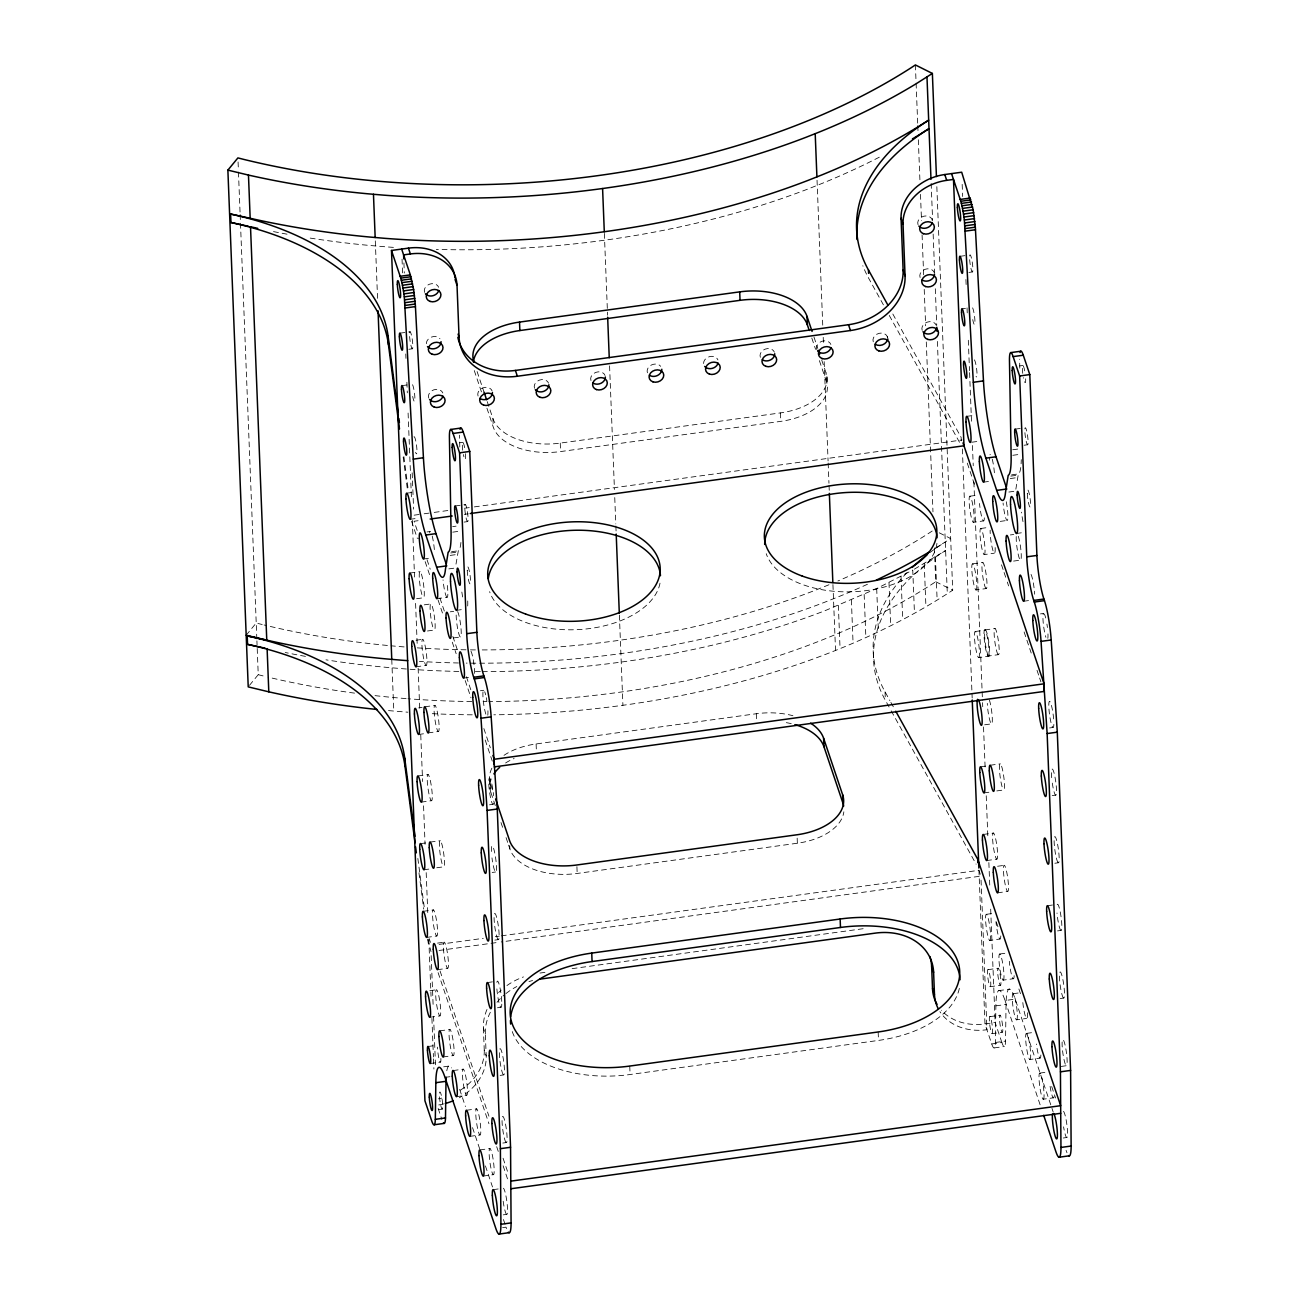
<?xml version="1.0" encoding="UTF-8"?>
<svg xmlns="http://www.w3.org/2000/svg" width="1299" height="1299" viewBox="0 0 1299 1299"><rect width="100%" height="100%" fill="white"/><g stroke="black" fill="none" stroke-linecap="round" stroke-linejoin="round"><path stroke-width="0.75" stroke-dasharray="5 3.75" d="M978.926 870.054L984.983 1023.921L991.722 1043.941A23.009 3.134 82.2 0 0 995.375 1042.48L995.878 1005.848A57.513 7.826 82.2 0 1 1005.036 1000.522L1015.201 999.126L1053.197 1112.025M991.722 1043.941L1001.886 1042.545A23.009 3.134 82.2 0 0 1005.54 1041.084L1006.043 1004.452A57.513 7.826 82.2 0 1 1015.201 999.126M455.998 564.123L458.32 550.776A57.513 7.826 82.2 0 0 461.145 538.923M1015.85 489.187L1018.367 473.924A57.513 7.826 82.2 0 0 1021.274 459.619M246.177 635.211L256.212 623.017L262.203 624.527M249.473 685.352L258.241 674.684L256.91 640.894M932.195 531.031L929.207 532.996A578.087 333.064 -2.3 0 1 837.887 580.994M934.387 547.934L935.718 581.725L931.237 584.68A578.087 333.064 -2.3 0 1 488.781 701.59M936.839 186.683L952.703 590.201C913.327 616.116 870.736 636.883 826.813 653.884A601.096 346.313 -2.3 0 1 493.847 714.807M935.085 548.438L950.673 538.533L935.394 530.885M914.399 569.141L945.607 550.532A258.842 149.125 -2.3 0 0 885.366 700.291L890.253 709.108M482.335 671.648A601.096 346.313 -2.3 0 0 825.109 610.66L876.695 588.561L912.759 570.066L914.464 613.29M399.978 333.161L410.127 331.781M960.01 256.309L965.092 255.627M408.86 349.285L412.238 348.814A8.622 1.169 82.2 0 0 411.767 336.62A8.622 1.169 82.2 0 0 409.558 335.451A8.622 1.169 82.2 0 0 412.238 348.814M968.908 272.433L972.285 271.962A8.622 1.169 82.2 0 0 971.814 259.768A8.622 1.169 82.2 0 0 969.606 258.598A8.622 1.169 82.2 0 0 972.285 271.962M402.041 385.641L407.123 384.942M962.088 308.789L965.466 308.334M459.537 442.797L462.915 442.326M1019.585 365.945L1022.962 365.474M487.239 401.635L492.938 418.587A57.513 33.141 -2.3 0 0 560.259 443.105L780.439 412.903A57.513 33.141 -2.3 0 0 826.034 372.878L821.601 359.693M486.93 408.211L493.263 427.046A57.513 33.141 -2.3 0 0 560.583 451.565L780.764 421.363A57.513 33.141 -2.3 0 0 826.359 381.338L826.034 372.878M406.847 493.182L413.618 492.24M966.894 416.329L973.665 415.388M455.202 505.977L465.367 504.58M1015.25 429.125L1020.332 428.426M414.137 515.167L422.159 514.063M424.172 513.787L432.194 512.683M434.207 512.407L448.252 510.475M464.311 508.282L472.333 507.178M474.346 506.902L962.007 439.988M410.078 519.308L418.538 518.155M971.814 442.228L978.585 441.303M418.099 520.704L414.089 521.24L417.32 530.853M464.263 514.355L468.273 513.819M464.1 522.084L467.478 521.63A8.622 1.169 82.2 0 0 467.007 509.419A8.622 1.169 82.2 0 0 464.798 508.266A8.622 1.169 82.2 0 0 467.478 521.63M1024.132 445.232L1027.525 444.778A8.622 1.169 82.2 0 0 1027.038 432.567A8.622 1.169 82.2 0 0 1024.846 431.414A8.622 1.169 82.2 0 0 1027.525 444.778M452.685 526.615L456.079 526.144M1012.733 449.763L1019.504 448.837M426.981 531.941L430.359 531.486A13.234 1.802 82.2 0 0 429.612 532.72M452.766 532.152L459.554 531.226M1012.814 455.299L1019.601 454.374M451.549 551.702L458.32 550.776M1011.58 474.849L1018.367 473.924M450.769 552.968L457.54 552.043M1010.817 476.116L1017.588 475.19M423.442 559.008L430.213 558.083M983.489 482.156L990.26 481.231M450.185 555.404L456.956 554.478M1010.232 478.552L1017.003 477.626M409.981 573.038L420.145 571.641M970.028 496.186L976.799 495.26M448.821 568.897L453.903 568.199M1008.868 492.045L1015.656 491.119M416.606 598.709L423.377 597.784A13.234 1.802 82.2 0 0 422.646 579.062A13.234 1.802 82.2 0 0 419.268 577.292A13.234 1.802 82.2 0 0 423.377 597.784M973.26 522.328A13.234 1.802 82.2 0 0 972.529 503.606A13.234 1.802 82.2 0 0 969.151 501.836A13.234 1.802 82.2 0 0 973.26 522.328L983.424 520.931M436.789 598.709L446.953 597.313A13.234 1.802 82.2 0 0 446.807 581.855M1000.23 521.386L1007.001 520.461M424.237 604.847L431.008 603.921M980.891 528.466L989.351 527.297M456.322 610.351L463.094 609.41M1016.37 533.499L1023.141 532.558M450.315 611.813L453.692 611.342M1010.346 534.944L1013.74 534.49M427.468 630.989L434.239 630.064A13.234 1.802 82.2 0 0 433.509 611.342A13.234 1.802 82.2 0 0 430.131 609.572A13.234 1.802 82.2 0 0 434.239 630.064M984.122 554.608A13.234 1.802 82.2 0 0 983.392 535.886A13.234 1.802 82.2 0 0 980.014 534.116A13.234 1.802 82.2 0 0 984.122 554.608L994.287 553.212M416.037 640.228L422.808 639.303M972.691 563.831L982.856 562.451M453.546 637.939L460.317 637.013M1013.593 561.087L1020.365 560.161M415.875 666.825L426.04 665.429A13.234 1.802 82.2 0 0 425.309 646.723A13.234 1.802 82.2 0 0 421.931 644.937A13.234 1.802 82.2 0 0 426.04 665.429M975.922 589.973A13.234 1.802 82.2 0 0 975.192 571.268A13.234 1.802 82.2 0 0 971.814 569.482A13.234 1.802 82.2 0 0 975.922 589.973L986.087 588.577A13.234 1.802 82.2 0 0 985.356 569.871A13.234 1.802 82.2 0 0 981.979 568.085A13.234 1.802 82.2 0 0 986.087 588.577M463.516 678.11L470.287 677.169M1023.563 601.258L1030.334 600.317M480.419 690.743L483.796 690.272M1040.467 613.891L1043.844 613.42A13.234 1.802 82.2 0 0 1043.162 622.107A13.234 1.802 82.2 0 0 1045.89 637.289M424.838 706.786L435.003 705.389M984.886 629.934L995.05 628.537M418.7 707.874L422.078 707.403M975.354 631.493L985.519 630.096M428.069 732.928L438.234 731.532A13.234 1.802 82.2 0 0 437.503 712.826A13.234 1.802 82.2 0 0 434.11 711.04A13.234 1.802 82.2 0 0 438.234 731.532M988.117 656.076A13.234 1.802 82.2 0 0 987.386 637.354A13.234 1.802 82.2 0 0 984.009 635.584A13.234 1.802 82.2 0 0 988.117 656.076L998.281 654.68A13.234 1.802 82.2 0 0 997.551 635.958A13.234 1.802 82.2 0 0 994.157 634.188A13.234 1.802 82.2 0 0 998.281 654.68M418.538 734.471L425.309 733.545M978.585 657.619A13.234 1.802 82.2 0 0 977.855 638.913A13.234 1.802 82.2 0 0 974.477 637.127A13.234 1.802 82.2 0 0 978.585 657.619L988.75 656.239A13.234 1.802 82.2 0 0 988.019 637.517A13.234 1.802 82.2 0 0 984.626 635.747A13.234 1.802 82.2 0 0 988.75 656.239M503.996 755.336A57.513 33.141 -2.3 0 1 536.114 743.954L756.294 713.736A57.513 33.141 -2.3 0 1 792.91 715.7M417.969 775.99L428.134 774.594M421.201 802.133L431.365 800.736A13.234 1.802 82.2 0 0 430.635 782.014A13.234 1.802 82.2 0 0 427.241 780.244A13.234 1.802 82.2 0 0 431.365 800.736M984.642 724.81L991.413 723.884M489.512 804.812L492.889 804.341M1049.56 727.96L1052.937 727.489M430.164 842.093L440.329 840.697M990.211 765.241L1000.36 763.844M420.632 843.636L427.403 842.71M980.68 766.783L987.451 765.858M436.789 867.764L443.56 866.839A13.234 1.802 82.2 0 0 442.813 848.117A13.234 1.802 82.2 0 0 439.435 846.347A13.234 1.802 82.2 0 0 443.56 866.839M996.82 790.912L1003.607 789.987A13.234 1.802 82.2 0 0 1002.86 771.265A13.234 1.802 82.2 0 0 999.483 769.495A13.234 1.802 82.2 0 0 1003.607 789.987M423.864 869.778L430.635 868.852M983.911 792.926L990.682 792M492.175 872.457L495.552 871.986M1052.206 795.605L1055.6 795.134M508.607 845.146L509.874 848.913A57.513 33.141 -2.3 0 0 577.178 873.448L797.359 843.23A57.513 33.141 -2.3 0 0 843.847 811.826M423.295 911.297L433.444 909.901M983.343 834.429L993.491 833.049M426.527 937.423L436.691 936.027A13.234 1.802 82.2 0 0 435.944 917.321A13.234 1.802 82.2 0 0 432.567 915.535A13.234 1.802 82.2 0 0 436.691 936.027M986.574 860.571L996.739 859.175A13.234 1.802 82.2 0 0 995.992 840.469A13.234 1.802 82.2 0 0 992.615 838.683A13.234 1.802 82.2 0 0 996.739 859.175M437.536 943.106L444.307 942.165M997.583 866.254L1004.354 865.313M439.094 944.389L483.244 938.333M495.292 936.676L499.303 936.124M501.3 935.848L978.943 870.314L980.891 876.111L501.252 941.937M494.822 940.103L498.215 939.648A13.234 1.802 82.2 0 0 497.485 920.926A13.234 1.802 82.2 0 0 494.107 919.156A13.234 1.802 82.2 0 0 498.215 939.648M1054.869 863.25L1058.263 862.796A13.234 1.802 82.2 0 0 1057.532 844.074A13.234 1.802 82.2 0 0 1054.155 842.304A13.234 1.802 82.2 0 0 1058.263 862.796M439.046 950.478L499.254 942.213M437.39 969.704L447.554 968.307A13.234 1.802 82.2 0 0 446.807 949.585A13.234 1.802 82.2 0 0 443.43 947.815A13.234 1.802 82.2 0 0 447.554 968.307M997.437 892.851L1007.586 891.455A13.234 1.802 82.2 0 0 1006.855 872.733A13.234 1.802 82.2 0 0 1003.477 870.963A13.234 1.802 82.2 0 0 1007.586 891.455M539.994 973.048L548.032 971.944M572.128 968.648L863.299 928.688M487.482 982.547L492.565 981.849M1047.53 905.695L1052.612 904.997M429.823 990.682L436.594 989.757M986.477 914.301L993.248 913.376M497.485 1007.764L500.878 1007.293M1057.532 930.896L1060.926 930.441A13.234 1.802 82.2 0 0 1060.78 914.983A13.234 1.802 82.2 0 0 1056.931 905.533M429.66 1017.296L439.825 1015.899A13.234 1.802 82.2 0 0 439.094 997.177A13.234 1.802 82.2 0 0 435.717 995.407A13.234 1.802 82.2 0 0 439.825 1015.899M989.708 940.444A13.234 1.802 82.2 0 0 988.977 921.722A13.234 1.802 82.2 0 0 985.6 919.952A13.234 1.802 82.2 0 0 989.708 940.444L999.873 939.047M439.793 1030.854L449.957 1029.457M999.84 954.002L1006.611 953.076M428.037 1046.491L436.496 1045.338M988.084 969.639L998.249 968.258M443.024 1056.996L453.189 1055.6A13.234 1.802 82.2 0 0 452.458 1036.878A13.234 1.802 82.2 0 0 449.064 1035.108A13.234 1.802 82.2 0 0 453.189 1055.6M1003.072 980.144A13.234 1.802 82.2 0 0 1002.341 961.422A13.234 1.802 82.2 0 0 998.963 959.652A13.234 1.802 82.2 0 0 1003.072 980.144L1013.236 978.748M430.148 1063.54L440.312 1062.144M990.195 986.688A8.622 1.169 82.2 0 0 989.708 974.494A8.622 1.169 82.2 0 0 987.5 973.324A8.622 1.169 82.2 0 0 990.195 986.688L1000.344 985.291A8.622 1.169 82.2 0 0 999.873 973.097A8.622 1.169 82.2 0 0 997.664 971.928A8.622 1.169 82.2 0 0 1000.344 985.291M443.673 1066.82L449.633 1065.992M998.639 990.65L1009.68 989.14M453.156 1070.555L463.321 1069.158M1013.204 993.703L1019.975 992.761M444.989 1077.374L450.071 1076.676M995.878 1005.848L1006.043 1004.452M500.147 1075.41L503.541 1074.939A13.234 1.802 82.2 0 0 502.81 1056.233A13.234 1.802 82.2 0 0 499.417 1054.447A13.234 1.802 82.2 0 0 503.541 1074.939M1060.195 998.558L1063.589 998.087A13.234 1.802 82.2 0 0 1062.842 979.381A13.234 1.802 82.2 0 0 1059.464 977.595A13.234 1.802 82.2 0 0 1063.589 998.087M989.919 1016.63L1000.084 1015.233M1001.886 1042.545L995.148 1022.54L984.983 1023.921A51.765 41.714 -18.6 0 1 941.369 1010.249M456.387 1096.681L466.552 1095.301A13.234 1.802 82.2 0 0 465.805 1076.579A13.234 1.802 82.2 0 0 462.428 1074.809A13.234 1.802 82.2 0 0 466.552 1095.301M1016.435 1019.829A13.234 1.802 82.2 0 0 1015.688 1001.123A13.234 1.802 82.2 0 0 1012.311 999.337A13.234 1.802 82.2 0 0 1016.435 1019.829L1026.6 1018.448M512.277 1031.585A100.656 58 -2.3 0 0 630.08 1074.517L878.497 1040.418A100.656 58 -2.3 0 0 959.831 985.47M438.77 1109.59L442.147 1109.135A8.622 1.169 82.2 0 0 441.676 1096.924A8.622 1.169 82.2 0 0 439.468 1095.771A8.622 1.169 82.2 0 0 442.147 1109.135M992.03 1033.663A8.622 1.169 82.2 0 0 991.559 1021.469A8.622 1.169 82.2 0 0 989.351 1020.3A8.622 1.169 82.2 0 0 992.03 1033.663L1002.195 1032.283A8.622 1.169 82.2 0 0 1001.724 1020.072A8.622 1.169 82.2 0 0 999.516 1018.919A8.622 1.169 82.2 0 0 1002.195 1032.283M466.503 1110.255L476.668 1108.859M1026.551 1033.387L1033.338 1032.461M995.375 1042.48L1005.54 1041.084M994.206 1047.92L1004.371 1046.523M469.751 1136.381L479.899 1134.985A13.234 1.802 82.2 0 0 479.169 1116.279A13.234 1.802 82.2 0 0 475.791 1114.493A13.234 1.802 82.2 0 0 479.899 1134.985M1029.798 1059.529A13.234 1.802 82.2 0 0 1029.052 1040.824A13.234 1.802 82.2 0 0 1025.674 1039.038A13.234 1.802 82.2 0 0 1029.798 1059.529L1039.947 1058.133M502.81 1143.055L506.204 1142.584A13.234 1.802 82.2 0 0 505.457 1123.879A13.234 1.802 82.2 0 0 502.08 1122.092A13.234 1.802 82.2 0 0 506.204 1142.584M1061.169 1066.43L1066.252 1065.732A13.234 1.802 82.2 0 0 1065.505 1047.026A13.234 1.802 82.2 0 0 1062.127 1045.24A13.234 1.802 82.2 0 0 1066.252 1065.732M479.867 1149.94L490.032 1148.543M1039.914 1073.088L1044.997 1072.389M483.098 1176.082L493.263 1174.686A13.234 1.802 82.2 0 0 492.532 1155.98A13.234 1.802 82.2 0 0 489.155 1154.194A13.234 1.802 82.2 0 0 493.263 1174.686M1043.146 1099.23A13.234 1.802 82.2 0 0 1042.415 1080.508A13.234 1.802 82.2 0 0 1039.038 1078.738A13.234 1.802 82.2 0 0 1043.146 1099.23L1053.31 1097.834M493.23 1189.64L498.313 1188.942M503.233 1214.857L506.626 1214.386A13.234 1.802 82.2 0 0 506.967 1202.338A13.234 1.802 82.2 0 0 503.395 1188.244M1063.28 1138.005L1066.674 1137.534M502.632 1227.62L506.025 1227.149A31.631 4.303 82.2 0 0 506.642 1228.87M388.515 710.602L403.957 711.901A601.096 346.313 -2.3 0 0 407.837 712.193M258.241 674.684L264.233 676.211M935.718 581.725L952.703 590.201M892.835 314.017L961.146 437.406L961.276 440.783M883.417 304.859L868.771 278.424A258.842 149.125 -2.3 0 1 862.828 265.71M889.263 315.43L960.497 444.096M907.011 572.615A258.842 149.125 -2.3 0 0 885.041 691.831L889.912 700.648M890.887 702.402L894.8 709.465M891.228 710.862L976.117 864.208M967.284 463.126L974.396 484.218M1001.513 564.805L1003.445 570.57M1004.095 572.486L1006.676 580.15M1007.326 582.082L1008.609 585.914M1024.115 631.963L1031.211 653.056M1037.024 670.333L1038.956 676.081M1039.606 678.013L1040.905 681.845M887.314 336.701L888.289 339.607M813.986 337.107L817.785 348.408M811.794 338.032L815.593 349.334M819.393 360.619L826.359 381.338M996.349 922.03L998.931 929.678M1018.887 988.977L1021.452 996.625M1051.703 1086.532L1055.567 1098.012M1005.036 1000.522L1040.45 1105.774M477.09 371.514L484.072 392.233M474.265 370.556L481.864 393.159M426.998 559.642L430.229 569.238M439.923 598.027L444.453 611.472M452.848 636.429L458.011 651.773M466.406 676.73L470.936 690.175M483.861 728.56L490.308 747.753M411.588 521.305L417.401 538.582M425.146 561.606L430.326 576.951M438.072 599.976L443.235 615.32M452.279 642.177L456.144 653.689M465.188 680.562L471.001 697.823M485.209 740.04L492.305 761.133M491.883 768.196A57.513 33.141 -2.3 0 0 490.519 783.979L493.701 793.397M490.519 783.979L490.86 792.439L495.292 805.607M500.992 822.559L503.525 830.093M506.058 837.611L507.974 843.262M486.979 1009.485A57.513 46.358 -18.6 0 0 483.374 1028.061L485.339 1033.858L486.199 1055.941A51.765 41.714 -18.6 0 1 459.359 1097.752M483.374 1028.061L484.251 1050.128L486.199 1055.941M429.141 938.544L430.424 942.376M440.069 971.019L488.927 1116.198M503.07 1158.221L508.218 1173.5M427.663 939.161L431.008 951.582M438.088 972.61L488.944 1123.732M496.673 1146.676L498.605 1152.424M503.119 1165.804L508.266 1181.116M459.651 1089.374L465.448 1106.586M472.544 1127.646L479.623 1148.689M485.42 1165.917L492.5 1186.961M503.444 1219.501L506.025 1227.149M438.169 1108.485L441.839 1119.397M403.892 456.647L408.373 490.778M403.177 457.069L407.642 491.201M417.856 858.444L424.432 908.634M418.976 872.912L423.718 909.056M962.169 184.361L962.656 196.506M965.92 279.512L966.164 285.585M967.041 307.863L967.349 315.966M968.307 340.257L969.509 370.621M969.59 372.651L971.49 421.233M972.448 445.525L973.243 465.773M973.877 481.978L982.482 700.632M982.564 702.645L982.726 706.705M983.522 726.953L985.194 769.463M986.233 795.784L987.906 838.293M988.864 862.601L989.806 886.892M990.682 909.154L995.148 1022.54M981.054 880.154L986.948 1029.734A51.765 41.714 -18.6 0 1 939.924 1011.645M962.364 448.951L972.172 697.969M931.156 183.37L932.601 219.856M933.153 234.031L934.663 272.546M935.312 288.751L936.741 325.221M937.375 341.442L947.312 593.74M935.426 556.898L937.131 600.122M915.389 64.95L916.022 81.123M916.104 83.152L917.695 123.6M917.776 125.613L918.02 131.686M918.328 139.772L919.919 180.22M920.488 194.363L921.511 220.651M922.079 234.81L923.67 275.258M924.222 289.401L925.651 325.805M926.284 341.978L932.974 511.838M924.239 563.571L925.927 606.795M901.003 576.415L902.708 619.623M888.987 582.569L890.676 625.793M885.041 691.831L885.366 700.291M876.695 588.561L878.4 631.785M873.285 652.91L873.61 661.37M864.16 594.374L865.865 637.582M878.156 1031.974L878.497 1040.418M851.381 599.992L853.07 643.2M838.358 605.415L840.063 648.639M826.96 377.148L827.301 385.608M817.039 180.269L822.819 327.202M823.209 337.334L823.452 343.407M824.167 361.642L828.08 460.95M828.161 462.98L828.957 483.244M829.038 485.274L829.282 491.347M832.935 584.566L835.533 650.426M780.439 412.903L780.764 421.363M797.164 838.147L797.359 843.23M756.294 713.736L756.635 722.195M604.36 233.43L607.575 315.186M609.572 365.847L614.443 489.463M614.752 497.582L615.791 523.919M615.872 525.949L616.116 532.022M619.379 615.109L622.919 705.292M629.755 1066.057L630.08 1074.517M560.259 443.105L560.583 451.565M576.918 866.677L577.178 873.448M536.114 743.954L536.455 752.413M492.938 418.587L493.263 427.046M509.728 845.535L509.874 848.913M489.593 779.692L489.918 788.152M403.924 262.95L404.314 273.034M412.173 472.82L412.416 478.876M412.497 480.89L413.602 509.143M431.171 955.626L433.168 1006.157M433.557 1016.256L435.474 1064.774M402.041 259.151L402.609 273.358M405.775 353.994L405.954 358.394M406.896 382.247L407.301 392.818M408.097 413.05L411.491 499.287M412.319 520.363L414.56 577.048M415.583 603.369L417.255 645.879M418.132 668.157L419.804 710.667M420.762 734.958L422.597 781.527M423.555 805.818L425.065 844.285M426.186 872.636L427.858 915.146M428.816 939.453L431.041 996.301M431.918 1018.4L433.428 1056.931M433.509 1058.896L433.915 1069.061M428.053 939.794L428.183 943.188M375.297 240.883L377.571 298.64M391.762 659.372L393.792 711.056M238.074 161.969L238.399 170.055M238.464 172.069L240.055 212.516M240.136 214.53L256.845 638.913M1019.78 368.169L1019.65 360.132A23.009 3.134 82.2 0 1 1019.618 359.206M459.781 447.035L459.602 436.984A23.009 3.134 82.2 0 1 459.57 435.165M480.37 671.648A601.096 346.313 -2.3 0 1 474.476 671.632M458.791 671.437A601.096 346.313 -2.3 0 1 402.268 668.693L386.81 667.377A601.096 346.313 -2.3 0 1 325.968 659.827M305.476 656.385A601.096 346.313 -2.3 0 1 285.244 652.504M930.052 552.465A258.842 149.125 -2.3 0 1 945.266 542.073M828.973 584.745A578.087 333.064 -2.3 0 1 481.085 649.922M475.418 649.906A578.087 333.064 -2.3 0 1 467.867 649.841M465.984 649.809A578.087 333.064 -2.3 0 1 417.158 647.86M404.103 646.918A578.087 333.064 -2.3 0 1 391.113 645.814M387.411 645.457A578.087 333.064 -2.3 0 1 264.152 624.998M867.44 584.274A601.096 346.313 -2.3 0 1 838.017 596.955L824.784 602.2A601.096 346.313 -2.3 0 1 466.292 663.107M458.45 662.977A601.096 346.313 -2.3 0 1 419.398 661.418M486.898 701.59A578.087 333.064 -2.3 0 1 483.114 701.606M471.781 701.541A578.087 333.064 -2.3 0 1 408 698.748M406.132 698.602A578.087 333.064 -2.3 0 1 374.68 695.598M354.546 693.13A578.087 333.064 -2.3 0 1 268.146 677.152M879.293 157.195A601.096 346.313 -2.3 0 1 821.764 183.549L808.514 188.793A601.096 346.313 -2.3 0 1 436.318 249.424M393.418 247.378A601.096 346.313 -2.3 0 1 385.673 246.81L370.215 245.511A601.096 346.313 -2.3 0 1 309.373 237.961M287.03 234.177A601.096 346.313 -2.3 0 1 272.303 231.368M660.006 583.17A86.286 49.703 -2.3 0 1 577.779 629.625A86.286 49.703 -2.3 0 1 489.609 591.646M936.936 543.372A86.286 49.703 -2.3 0 1 856.025 591.581A86.286 49.703 -2.3 0 1 766.231 553.683M786.317 722.65A57.513 33.141 -2.3 0 1 791.546 723.722M490.86 792.439A57.513 33.141 -2.3 0 1 492.224 776.656M505.603 762.968A57.513 33.141 -2.3 0 1 514.128 758.486M472.251 714.823A601.096 346.313 -2.3 0 1 431.154 713.622M484.251 1050.128A51.765 41.714 -18.6 0 1 460.284 1090.234M441.725 1098.11A51.765 41.714 -18.6 0 1 438.429 1098.84M498.605 992.566A57.513 46.358 -18.6 0 1 501.219 990.098M506.935 985.551A57.513 46.358 -18.6 0 1 523.448 976.929M443.673 1103.923A51.765 41.714 -18.6 0 1 438.721 1104.946M485.339 1033.858A57.513 46.358 -18.6 0 1 490.34 1012.278M496.981 1002.308A57.513 46.358 -18.6 0 1 504.548 994.709M505.961 993.556A57.513 46.358 -18.6 0 1 516.807 986.526M528.969 981.557A57.513 46.358 -18.6 0 1 532.59 980.55M424.611 292.372A7.485 6.024 -18.6 0 1 429.498 284.189A7.485 6.024 -18.6 0 1 438.656 287.274M426.381 343.683A7.485 6.024 -18.6 0 1 431.577 337.042A7.485 6.024 -18.6 0 1 439.955 338.747M428.767 398.079A7.485 6.024 -18.6 0 1 433.655 389.895A7.485 6.024 -18.6 0 1 442.813 392.98M918.036 224.662A7.485 6.024 -18.6 0 1 923.865 216.186A7.485 6.024 -18.6 0 1 932.406 221.106M920.114 277.515A7.485 6.024 -18.6 0 1 925.018 269.331A7.485 6.024 -18.6 0 1 934.176 272.417M922.193 330.368A7.485 6.024 -18.6 0 1 927.096 322.184A7.485 6.024 -18.6 0 1 936.254 325.27M478.064 396.033A7.485 6.024 -18.6 0 1 482.968 387.849A7.485 6.024 -18.6 0 1 492.126 390.934M534.522 388.287A7.485 6.024 -18.6 0 1 539.426 380.104A7.485 6.024 -18.6 0 1 548.584 383.189M590.98 380.542A7.485 6.024 -18.6 0 1 595.884 372.358A7.485 6.024 -18.6 0 1 605.042 375.443M647.438 372.797A7.485 6.024 -18.6 0 1 651.432 364.987A7.485 6.024 -18.6 0 1 660.704 366.318M703.587 363.509A7.485 6.024 -18.6 0 1 709.725 356.575A7.485 6.024 -18.6 0 1 717.941 359.937M760.353 357.306A7.485 6.024 -18.6 0 1 765.241 349.106A7.485 6.024 -18.6 0 1 774.399 352.191M816.811 349.561A7.485 6.024 -18.6 0 1 821.699 341.361A7.485 6.024 -18.6 0 1 830.857 344.446M873.269 341.799A7.485 6.024 -18.6 0 1 879.098 333.323A7.485 6.024 -18.6 0 1 887.623 338.243M440.881 1058.474A8.622 1.169 82.2 0 1 439.306 1059.984A8.622 1.169 82.2 0 1 437.601 1047.124M446.791 1070.749A57.513 7.826 82.2 0 1 451.646 1067.924M413.975 436.837A8.622 1.169 82.2 0 1 416.719 447.018A8.622 1.169 82.2 0 1 415.599 452.296M471.001 651.286A13.234 1.802 82.2 0 1 474.59 673.613M446.953 597.313A13.234 1.802 82.2 0 1 443.04 579.874M457.638 611.585A13.234 1.802 82.2 0 1 461.194 631.363A13.234 1.802 82.2 0 1 458.466 632.467A13.234 1.802 82.2 0 1 456.322 612.121M493.652 803.107A13.234 1.802 82.2 0 1 489.804 793.673A13.234 1.802 82.2 0 1 489.658 778.198A13.234 1.802 82.2 0 1 493.588 795.654M491.444 851.495A13.234 1.802 82.2 0 1 494.399 851.316A13.234 1.802 82.2 0 1 496.121 871.548A13.234 1.802 82.2 0 1 491.98 857.892M501.787 1004.192A13.234 1.802 82.2 0 1 499.352 1003.965A13.234 1.802 82.2 0 1 496.77 986.802M496.884 982.385A13.234 1.802 82.2 0 1 499.498 985.714A13.234 1.802 82.2 0 1 501.755 1001.643M506.626 1214.386A13.234 1.802 82.2 0 1 503.054 1200.292M485.842 714.141A13.234 1.802 82.2 0 1 482.887 694.575A13.234 1.802 82.2 0 1 485.647 694.819M486.297 697.693A13.234 1.802 82.2 0 1 486.881 700.957M487.921 710.764A13.234 1.802 82.2 0 1 487.791 715.164M465.48 453.708A8.622 1.169 82.2 0 1 465.188 459.391A8.622 1.169 82.2 0 1 463.402 454.536M462.704 450.185A8.622 1.169 82.2 0 1 462.769 442.326A8.622 1.169 82.2 0 1 464.928 449.292M432.21 536.032A13.234 1.802 82.2 0 1 434.483 551.978M462.655 596.972A18.689 2.549 82.2 0 1 461.437 589.032M467.721 600.982A18.689 2.549 82.2 0 1 467.559 607.201M412.562 384.715A8.622 1.169 82.2 0 1 414.901 398.501A8.622 1.169 82.2 0 1 412.676 396.455M1066.999 1152.765A31.631 4.303 82.2 0 1 1066.073 1150.297M995.164 547.561A13.234 1.802 82.2 0 1 992.761 549.883A13.234 1.802 82.2 0 1 990.147 530.171M974.315 359.872A8.622 1.169 82.2 0 1 976.767 370.166A8.622 1.169 82.2 0 1 976.052 376.45M1031.049 574.434A13.234 1.802 82.2 0 1 1034.053 587.814M1034.41 591.159A13.234 1.802 82.2 0 1 1034.605 594.211M1006.27 501.755A13.234 1.802 82.2 0 1 1007.245 520.493A13.234 1.802 82.2 0 1 1003.088 503.022M1018.319 536.292A13.234 1.802 82.2 0 1 1021.274 556.281A13.234 1.802 82.2 0 1 1018.286 554.705A13.234 1.802 82.2 0 1 1016.37 535.253M1054.074 1096.6A13.234 1.802 82.2 0 1 1049.738 1083.739M1040.856 1055.032A13.234 1.802 82.2 0 1 1039.086 1056.753A13.234 1.802 82.2 0 1 1036.391 1044.039M1053.846 724.387A13.234 1.802 82.2 0 1 1050.047 717.925A13.234 1.802 82.2 0 1 1049.884 701.492A13.234 1.802 82.2 0 1 1053.814 721.838M1051.687 777.695A13.234 1.802 82.2 0 1 1053.992 772.726A13.234 1.802 82.2 0 1 1056.282 794.355A13.234 1.802 82.2 0 1 1052.028 781.04M1027.477 1012.798A13.234 1.802 82.2 0 1 1025.723 1017.052A13.234 1.802 82.2 0 1 1022.67 1000.993M1060.926 930.441A13.234 1.802 82.2 0 1 1056.996 913.002M1014.146 975.646A13.234 1.802 82.2 0 1 1012.035 976.475A13.234 1.802 82.2 0 1 1009.307 961.292M1000.782 935.946A13.234 1.802 82.2 0 1 998.687 936.774A13.234 1.802 82.2 0 1 995.96 921.608M1063.443 1111.392A13.234 1.802 82.2 0 1 1066.852 1124.349A13.234 1.802 82.2 0 1 1066.982 1137.518A13.234 1.802 82.2 0 1 1063.589 1126.85M1044.412 614.135A13.234 1.802 82.2 0 1 1045.695 617.967M1046.929 624.088A13.234 1.802 82.2 0 1 1047.416 627.514M1047.968 633.912A13.234 1.802 82.2 0 1 1047.838 638.312M984.333 517.83A13.234 1.802 82.2 0 1 982.239 518.674A13.234 1.802 82.2 0 1 979.511 503.492M1025.658 378.837A8.622 1.169 82.2 0 1 1023.45 377.684M1022.751 373.333A8.622 1.169 82.2 0 1 1022.816 365.474A8.622 1.169 82.2 0 1 1024.976 372.44M989.367 699.999A13.234 1.802 82.2 0 1 992.29 718.233A13.234 1.802 82.2 0 1 990.211 721.611A13.234 1.802 82.2 0 1 987.289 703.392M989.529 460.268A13.234 1.802 82.2 0 1 989.497 457.735M989.952 454.812A13.234 1.802 82.2 0 1 990.406 454.634M992.257 459.18A13.234 1.802 82.2 0 1 994.531 475.125M1022.995 521.613A18.689 2.549 82.2 0 1 1021.485 512.179M972.61 307.863A8.622 1.169 82.2 0 1 974.948 321.632A8.622 1.169 82.2 0 1 972.724 319.603M467.25 570.505A8.622 1.169 82.2 0 0 469.929 583.868A8.622 1.169 82.2 0 0 469.442 571.674A8.622 1.169 82.2 0 0 467.25 570.505M1027.298 493.652A8.622 1.169 82.2 0 0 1029.977 507.016A8.622 1.169 82.2 0 0 1029.49 494.822A8.622 1.169 82.2 0 0 1027.298 493.652"/><path stroke-width="1.5" d="M454.959 277.889A46.017 37.086 -18.6 0 0 408.422 248.141L391.486 250.463L424.935 1100.789L431.674 1120.793A23.009 3.134 82.2 0 0 435.327 1119.332L435.831 1082.7A57.513 7.826 82.2 0 1 444.989 1077.374L495.861 1228.545A31.631 4.303 82.2 0 0 500.911 1224.291L511.075 1222.895L510.556 1147.277L497.257 809.017L491.168 716.837A31.631 4.303 82.2 0 0 484.397 677.51L483.861 675.886A31.631 4.303 82.2 0 1 476.863 632.304L469.751 451.435L463.24 432.064A23.009 3.134 82.2 0 0 460.025 429.368M443.446 1122.904A23.009 3.134 82.2 0 0 445.492 1117.936L445.995 1081.304A57.513 7.826 82.2 0 1 446.125 1077.196M376.986 709.465A601.096 346.313 -2.3 0 1 268.796 691.831L248.223 686.879L227.877 170.12L237.912 157.91L243.903 159.436A578.087 333.064 -2.3 0 0 910.908 67.905L915.389 64.95L932.373 73.442L936.433 176.567M932.373 73.442L916.802 83.347A601.096 346.313 -2.3 0 1 819.734 131.865L806.484 137.109A601.096 346.313 -2.3 0 1 383.627 195.142L368.185 193.827A601.096 346.313 -2.3 0 1 248.466 175.073L227.877 170.12M458.076 334.103L459.05 337.009A57.513 46.358 -18.6 0 0 517.359 376.239L850.455 330.531A57.513 46.358 -18.6 0 0 905.062 275.81L903.114 269.997L901.068 218.313A46.017 37.086 -18.6 0 1 944.763 174.537L961.698 172.215L973.178 209.772L975.338 227.179L983.473 380.883A57.513 7.826 82.2 0 0 996.024 456.777L1006.238 487.093M459.05 337.009L457.021 285.325A46.017 37.086 -18.6 0 0 410.387 253.955L403.599 254.88L403.762 258.907M905.062 275.81L903.032 224.126A46.017 37.086 -18.6 0 1 946.711 180.35L953.498 179.424L963.972 445.784L470.27 513.543M391.486 250.463L400.173 276.281L410.338 274.885L413.634 289.515L415.29 304.031L423.425 457.735A57.513 7.826 82.2 0 0 435.993 533.629L446.19 563.945M951.534 173.611L960.221 199.429L970.385 198.033M400.173 276.281L400.758 278.132L410.906 276.736M960.221 199.429L960.805 201.28L970.954 199.884M400.758 278.132L401.326 280.259L411.491 278.863M960.805 201.28L961.374 203.407L971.538 202.011M401.326 280.259L401.894 282.646L412.059 281.266M961.374 203.407L961.942 205.794L972.107 204.398M401.894 282.646L402.446 285.26L412.611 283.864M961.942 205.794L962.494 208.408L972.659 207.012M402.446 285.26L402.982 288.021L413.131 286.624M962.494 208.408L963.03 211.169L973.178 209.772M402.982 288.021L403.469 290.911L413.634 289.515M963.03 211.169L963.517 214.059L973.682 212.663M403.469 290.911L403.908 293.883L414.072 292.486M963.517 214.059L963.955 217.03L974.12 215.634M463.24 432.064L453.075 433.46A23.009 3.134 82.2 0 0 449.438 438.38L451.078 532.395A57.513 7.826 82.2 0 1 448.155 552.172L445.443 569.368A57.513 7.826 82.2 0 1 436.659 567.241L425.828 535.026A57.513 7.826 82.2 0 1 413.277 459.132L404.314 296.854L414.478 295.458M1068.671 1155.542A31.631 4.303 82.2 0 0 1071.123 1146.043L1070.603 1070.425L1057.289 732.165L1051.2 639.985A31.631 4.303 82.2 0 0 1044.445 600.641L1043.909 599.034A31.631 4.303 82.2 0 1 1036.911 555.452L1029.798 374.583L1023.287 355.212L1013.123 356.608A23.009 3.134 82.2 0 0 1009.485 361.528L1011.125 455.543A57.513 7.826 82.2 0 1 1008.203 475.32L1005.491 492.516A57.513 7.826 82.2 0 1 996.706 490.389L985.876 458.174A57.513 7.826 82.2 0 1 973.308 382.279L964.361 220.002L974.526 218.605M404.655 299.809L414.803 298.413M964.702 222.957L974.851 221.561M404.931 302.683L415.079 301.287M964.962 225.831L975.127 224.435M405.126 305.427L415.29 304.031M965.173 228.559L975.338 227.179M405.256 307.977L415.42 306.596M965.303 231.125L975.468 229.728M473.924 362.112A57.513 33.141 -2.3 0 1 519.519 322.087L739.699 291.869A57.513 33.141 -2.3 0 1 807.02 316.404L812.086 331.456M473.372 361.95A57.513 33.141 -2.3 0 1 519.86 330.547L740.04 300.329A57.513 33.141 -2.3 0 1 807.361 324.847L809.261 330.498M457.833 337.269A57.513 46.358 -18.6 0 0 515.411 370.426L848.507 324.718A57.513 46.358 -18.6 0 0 903.114 269.997M450.656 429.466L460.82 428.069M1010.703 352.614L1020.868 351.217M413.277 459.132L423.425 457.735M453.075 433.46L459.586 452.831L469.751 451.435M973.308 382.279L983.473 380.883M1013.123 356.608L1019.634 375.979L1029.798 374.583M430.148 519.048L452.214 516.012M425.828 535.026L435.993 533.629M985.876 458.174L996.024 456.777M436.659 567.241L446.824 565.844M996.706 490.389L1006.871 488.992M500.911 1224.291L500.391 1148.673L487.093 810.414L481.003 718.233A31.631 4.303 82.2 0 0 474.249 678.89L473.697 677.282A31.631 4.303 82.2 0 1 466.714 633.701L476.863 632.304M1043.682 1115.338L1055.908 1151.693A31.631 4.303 82.2 0 0 1060.958 1147.439L1060.439 1071.821L1047.14 733.562L1041.051 641.365A31.631 4.303 82.2 0 0 1034.28 602.038L1033.744 600.43A31.631 4.303 82.2 0 1 1026.746 556.833L1036.911 555.452M473.697 677.282L483.861 675.886M1033.744 600.43L1043.909 599.034M474.249 678.89L484.397 677.51M1034.28 602.038L1044.445 600.641M481.003 718.233L491.168 716.837M1041.051 641.365L1051.2 639.985M492.906 755.433L494.188 759.266L1044.071 683.81L1044.12 691.441L494.237 766.897M487.093 810.414L497.257 809.017M1047.14 733.562L1057.289 732.165M591.743 953.093L840.144 919.01A100.656 58 -2.3 0 1 957.948 961.926A100.656 58 -2.3 0 1 878.156 1031.974L629.755 1066.057A100.656 58 -2.3 0 1 511.952 1023.125A100.656 58 -2.3 0 1 591.743 953.093L592.068 961.552A100.656 58 -2.3 0 0 510.734 1016.516M592.068 961.552L840.485 927.47A100.656 58 -2.3 0 1 960.058 979.771M539.946 979.137L875.299 933.12A57.513 46.358 -18.6 0 1 933.608 972.35L934.468 994.433A51.765 41.714 -18.6 0 0 938.105 1008.479M435.831 1082.7L445.995 1081.304M435.327 1119.332L445.492 1117.936M434.175 1124.772L444.323 1123.375M500.391 1148.673L510.556 1147.277M1060.439 1071.821L1070.603 1070.425M510.783 1181.148L1060.666 1105.693L977.741 859.272L895.774 711.219M510.832 1188.764L1060.715 1113.308M1060.958 1147.439L1071.123 1146.043M499.173 1234.05L509.338 1232.654M1059.221 1157.198L1069.386 1155.801M399.491 428.962L388.433 344.641A258.842 149.125 -2.3 0 0 230.962 222.502L230.621 214.043L250.171 218.281A601.096 346.313 -2.3 0 0 369.89 237.051L385.332 238.367A601.096 346.313 -2.3 0 0 808.189 180.334L821.423 175.089A601.096 346.313 -2.3 0 0 918.49 126.571L928.671 120.19A258.842 149.125 -2.3 0 0 868.446 269.965L868.576 273.342M230.962 222.502L248.547 226.318M415.031 842.807L405.028 766.507A258.842 149.125 -2.3 0 0 247.557 644.369L247.216 635.909L266.766 640.163A601.096 346.313 -2.3 0 0 386.485 658.934L401.927 660.233A601.096 346.313 -2.3 0 0 407.74 660.655M247.557 644.369L265.142 648.185M246.177 635.211L266.766 640.163L250.512 226.74A601.096 346.313 -2.3 0 0 257.738 228.348M868.446 269.965L887.964 305.216M944.763 174.537L946.711 180.35M901.068 218.313L903.032 224.126M962.997 442.878L1044.071 683.81M848.507 324.718L850.455 330.531M818.419 350.292L819.701 354.042M929.905 956.551A57.513 46.358 -18.6 0 1 931.643 966.537L933.608 972.35M931.643 966.537L932.52 988.62L934.468 994.433M810.625 723.17A57.513 33.141 -2.3 0 1 823.615 738.27L842.629 794.744L842.954 803.204A57.513 33.141 -2.3 0 1 843.684 806.046M823.615 738.27L823.956 746.73L842.954 803.204M515.411 370.426L517.359 376.239M455.072 279.529L457.021 285.325M484.072 392.233L486.605 399.751M408.422 248.141L410.387 253.955M401.651 249.067L410.338 274.885M495.601 799.031L509.533 840.453A57.513 33.141 -2.3 0 0 576.853 864.988L797.034 834.77A57.513 33.141 -2.3 0 0 842.629 794.744M963.955 217.03L964.361 220.002M403.908 293.883L404.314 296.854M230.621 214.043A258.842 149.125 -2.3 0 1 388.109 336.181L398.095 412.481M398.89 418.505L399.41 422.516M247.216 635.909A258.842 149.125 -2.3 0 1 404.703 758.064L414.966 836.361M415.55 846.818L416.346 852.842M1019.634 375.979L1026.746 556.833M972.237 699.999L978.861 868.041M977.741 859.272L977.871 862.65M926.983 76.982L930.993 179.311M936.823 327.251L936.985 331.31M815.204 133.667L816.909 176.875M829.347 493.376L832.854 582.537M840.144 919.01L840.485 927.47M807.02 316.404L807.361 324.847M739.699 291.869L740.04 300.329M602.59 188.534L604.295 231.742M607.656 317.216L609.247 357.745M616.197 534.051L619.298 613.079M519.519 322.087L519.86 330.547M459.586 452.831L466.714 633.701M388.109 336.181L388.433 344.641M404.703 758.064L405.028 766.507M373.463 194.282L375.167 237.506M378.041 310.802L391.762 659.372M248.466 175.073L250.171 218.281M267.107 648.607L268.796 691.831M494.188 759.266L494.221 764.981M928.736 552.27A601.096 346.313 -2.3 0 1 876.354 580.101M510.637 1024.099A100.656 58 -2.3 0 1 510.475 1020.3M912.255 567.403A258.842 149.125 -2.3 0 1 926.869 554.868M857.015 239.503A258.842 149.125 -2.3 0 1 929.012 128.65L918.831 135.031A601.096 346.313 -2.3 0 1 912.466 138.863M488.278 578.721A86.286 49.703 -2.3 0 1 575.636 530.252A86.286 49.703 -2.3 0 1 660.46 575.749M764.689 544.46A86.286 49.703 -2.3 0 1 849.059 492.386A86.286 49.703 -2.3 0 1 937.082 537.786M794.907 724.615A57.513 33.141 -2.3 0 1 823.956 746.73M493.864 773.879A57.513 33.141 -2.3 0 1 499.709 767.336M937.017 1004.273A51.765 41.714 -18.6 0 1 932.52 988.62M453.302 1100.708A51.765 41.714 -18.6 0 1 445.313 1103.501M438.786 290.424A7.485 6.024 -18.6 0 1 432.827 295.75A7.485 6.024 -18.6 0 1 425.406 293.753M441.059 341.669A7.485 6.024 -18.6 0 1 435.847 348.311A7.485 6.024 -18.6 0 1 427.485 346.606M442.943 396.13A7.485 6.024 -18.6 0 1 436.984 401.456A7.485 6.024 -18.6 0 1 429.563 399.459M932.211 222.714A7.485 6.024 -18.6 0 1 926.252 228.039A7.485 6.024 -18.6 0 1 918.831 226.042M934.484 273.959A7.485 6.024 -18.6 0 1 930.165 280.227A7.485 6.024 -18.6 0 1 922.128 279.999M936.368 328.42A7.485 6.024 -18.6 0 1 930.425 333.746A7.485 6.024 -18.6 0 1 922.988 331.748M492.435 392.477A7.485 6.024 -18.6 0 1 488.132 398.744A7.485 6.024 -18.6 0 1 480.078 398.517M548.892 384.731A7.485 6.024 -18.6 0 1 543.68 391.372A7.485 6.024 -18.6 0 1 535.318 389.668M605.35 376.986A7.485 6.024 -18.6 0 1 601.031 383.254A7.485 6.024 -18.6 0 1 592.994 383.026M661.808 369.241A7.485 6.024 -18.6 0 1 657.489 375.492A7.485 6.024 -18.6 0 1 649.451 375.281M718.071 363.103A7.485 6.024 -18.6 0 1 712.112 368.413A7.485 6.024 -18.6 0 1 704.691 366.415M774.724 353.734A7.485 6.024 -18.6 0 1 770.404 360.002A7.485 6.024 -18.6 0 1 762.351 359.774M830.987 347.612A7.485 6.024 -18.6 0 1 825.027 352.922A7.485 6.024 -18.6 0 1 817.591 350.925M887.444 339.867A7.485 6.024 -18.6 0 1 875.266 344.284M511.075 1222.895A31.631 4.303 82.2 0 1 508.364 1232.15M978.569 699.852A13.234 1.802 82.2 0 1 982.158 720.539A13.234 1.802 82.2 0 1 978.959 718.867A13.234 1.802 82.2 0 1 977.562 699.317M1053.83 1113.503A13.234 1.802 82.2 0 1 1057.386 1133.28A13.234 1.802 82.2 0 1 1054.658 1134.368A13.234 1.802 82.2 0 1 1052.515 1114.022M1020.072 352.516A23.009 3.134 82.2 0 1 1023.287 355.212M525.592 614.021A86.286 49.703 -2.3 0 0 659.973 572.875A86.286 49.703 -2.3 0 0 536.292 527.816A86.286 49.703 -2.3 0 0 525.592 614.021M802.23 576.058A86.286 49.703 -2.3 0 0 936.611 534.912A86.286 49.703 -2.3 0 0 812.93 489.853A86.286 49.703 -2.3 0 0 802.23 576.058M430.131 301.433A7.485 6.024 -18.6 0 0 440.929 294.629A7.485 6.024 -18.6 0 0 429.709 290.846A7.485 6.024 -18.6 0 0 430.131 301.433M432.21 354.27A7.485 6.024 -18.6 0 0 443.008 347.483A7.485 6.024 -18.6 0 0 431.788 343.699A7.485 6.024 -18.6 0 0 432.21 354.27M434.288 407.123A7.485 6.024 -18.6 0 0 445.086 400.336A7.485 6.024 -18.6 0 0 433.866 396.552A7.485 6.024 -18.6 0 0 434.288 407.123M483.585 405.093A7.485 6.024 -18.6 0 0 494.383 398.29A7.485 6.024 -18.6 0 0 483.179 394.506A7.485 6.024 -18.6 0 0 483.585 405.093M540.043 397.332A7.485 6.024 -18.6 0 0 550.841 390.544A7.485 6.024 -18.6 0 0 539.637 386.761A7.485 6.024 -18.6 0 0 540.043 397.332M596.501 389.586A7.485 6.024 -18.6 0 0 607.299 382.799A7.485 6.024 -18.6 0 0 596.079 379.016A7.485 6.024 -18.6 0 0 596.501 389.586M652.959 381.841A7.485 6.024 -18.6 0 0 663.757 375.038A7.485 6.024 -18.6 0 0 652.536 371.27A7.485 6.024 -18.6 0 0 652.959 381.841M709.416 374.096A7.485 6.024 -18.6 0 0 720.214 367.292A7.485 6.024 -18.6 0 0 708.994 363.525A7.485 6.024 -18.6 0 0 709.416 374.096M765.874 366.35A7.485 6.024 -18.6 0 0 776.672 359.547A7.485 6.024 -18.6 0 0 765.452 355.78A7.485 6.024 -18.6 0 0 765.874 366.35M822.332 358.605A7.485 6.024 -18.6 0 0 833.13 351.802A7.485 6.024 -18.6 0 0 821.91 348.018A7.485 6.024 -18.6 0 0 822.332 358.605M923.557 233.723A7.485 6.024 -18.6 0 0 934.354 226.919A7.485 6.024 -18.6 0 0 923.134 223.136A7.485 6.024 -18.6 0 0 923.557 233.723M925.635 286.559A7.485 6.024 -18.6 0 0 936.433 279.772A7.485 6.024 -18.6 0 0 925.213 275.989A7.485 6.024 -18.6 0 0 925.635 286.559M927.713 339.412A7.485 6.024 -18.6 0 0 938.511 332.625A7.485 6.024 -18.6 0 0 927.291 328.842A7.485 6.024 -18.6 0 0 927.713 339.412M878.79 350.86A7.485 6.024 -18.6 0 0 889.588 344.056A7.485 6.024 -18.6 0 0 878.368 340.273A7.485 6.024 -18.6 0 0 878.79 350.86M425.552 996.804A13.234 1.802 82.2 0 0 429.66 1017.296A13.234 1.802 82.2 0 0 428.93 998.574A13.234 1.802 82.2 0 0 425.552 996.804M429.271 847.727A13.234 1.802 82.2 0 0 433.395 868.235A13.234 1.802 82.2 0 0 432.664 849.514A13.234 1.802 82.2 0 0 429.271 847.727M419.739 849.286A13.234 1.802 82.2 0 0 423.864 869.778A13.234 1.802 82.2 0 0 423.133 851.056A13.234 1.802 82.2 0 0 419.739 849.286M483.942 920.536A13.234 1.802 82.2 0 0 488.051 941.044A13.234 1.802 82.2 0 0 487.32 922.322A13.234 1.802 82.2 0 0 483.942 920.536M489.268 1055.843A13.234 1.802 82.2 0 0 493.376 1076.335A13.234 1.802 82.2 0 0 492.646 1057.613A13.234 1.802 82.2 0 0 489.268 1055.843M486.605 988.198A13.234 1.802 82.2 0 0 490.713 1008.69A13.234 1.802 82.2 0 0 489.983 989.968A13.234 1.802 82.2 0 0 486.605 988.198M459.391 657.619A13.234 1.802 82.2 0 0 463.516 678.11A13.234 1.802 82.2 0 0 462.785 659.389A13.234 1.802 82.2 0 0 459.391 657.619M478.617 785.246A13.234 1.802 82.2 0 0 482.725 805.737A13.234 1.802 82.2 0 0 481.994 787.015A13.234 1.802 82.2 0 0 478.617 785.246M478.99 1155.59A13.234 1.802 82.2 0 0 483.098 1176.082A13.234 1.802 82.2 0 0 482.367 1157.36A13.234 1.802 82.2 0 0 478.99 1155.59M397.332 284.416A8.622 1.169 82.2 0 0 400.011 297.78A8.622 1.169 82.2 0 0 399.54 285.585A8.622 1.169 82.2 0 0 397.332 284.416M405.954 498.816A13.234 1.802 82.2 0 0 410.078 519.308A13.234 1.802 82.2 0 0 409.331 500.602A13.234 1.802 82.2 0 0 405.954 498.816M399.394 336.847A8.622 1.169 82.2 0 0 402.073 350.21A8.622 1.169 82.2 0 0 401.602 338.016A8.622 1.169 82.2 0 0 399.394 336.847M411.767 646.334A13.234 1.802 82.2 0 0 415.875 666.825A13.234 1.802 82.2 0 0 415.144 648.12A13.234 1.802 82.2 0 0 411.767 646.334M403.518 441.806A8.622 1.169 82.2 0 0 406.214 455.17A8.622 1.169 82.2 0 0 405.726 442.959A8.622 1.169 82.2 0 0 403.518 441.806M446.044 617.918A13.234 1.802 82.2 0 0 450.152 638.41A13.234 1.802 82.2 0 0 449.422 619.688A13.234 1.802 82.2 0 0 446.044 617.918M481.279 852.891A13.234 1.802 82.2 0 0 485.388 873.383A13.234 1.802 82.2 0 0 484.657 854.677A13.234 1.802 82.2 0 0 481.279 852.891M452.182 447.408A8.622 1.169 82.2 0 0 454.861 460.772A8.622 1.169 82.2 0 0 454.39 448.561A8.622 1.169 82.2 0 0 452.182 447.408M457.086 571.901A8.622 1.169 82.2 0 0 459.765 585.264A8.622 1.169 82.2 0 0 459.294 573.07A8.622 1.169 82.2 0 0 457.086 571.901M454.634 509.663A8.622 1.169 82.2 0 0 457.313 523.026A8.622 1.169 82.2 0 0 456.842 510.816A8.622 1.169 82.2 0 0 454.634 509.663M419.317 538.517A13.234 1.802 82.2 0 0 423.442 559.008A13.234 1.802 82.2 0 0 422.695 540.303A13.234 1.802 82.2 0 0 419.317 538.517M433.265 949.212A13.234 1.802 82.2 0 0 437.39 969.704A13.234 1.802 82.2 0 0 436.643 950.982A13.234 1.802 82.2 0 0 433.265 949.212M417.093 781.641A13.234 1.802 82.2 0 0 421.201 802.133A13.234 1.802 82.2 0 0 420.47 783.411A13.234 1.802 82.2 0 0 417.093 781.641M465.627 1115.89A13.234 1.802 82.2 0 0 469.751 1136.381A13.234 1.802 82.2 0 0 469.004 1117.676A13.234 1.802 82.2 0 0 465.627 1115.89M452.263 1076.189A13.234 1.802 82.2 0 0 456.387 1096.681A13.234 1.802 82.2 0 0 455.657 1077.975A13.234 1.802 82.2 0 0 452.263 1076.189M432.681 578.217A13.234 1.802 82.2 0 0 436.789 598.709A13.234 1.802 82.2 0 0 436.058 579.987A13.234 1.802 82.2 0 0 432.681 578.217M491.915 1123.489A13.234 1.802 82.2 0 0 496.039 1143.981A13.234 1.802 82.2 0 0 495.309 1125.275A13.234 1.802 82.2 0 0 491.915 1123.489M492.353 1195.291A13.234 1.802 82.2 0 0 496.462 1215.783A13.234 1.802 82.2 0 0 495.731 1197.061A13.234 1.802 82.2 0 0 492.353 1195.291M472.755 697.319A13.234 1.802 82.2 0 0 476.879 717.811A13.234 1.802 82.2 0 0 476.132 699.089A13.234 1.802 82.2 0 0 472.755 697.319M450.509 581.384A18.689 2.549 82.2 0 0 456.322 610.351A18.689 2.549 82.2 0 0 455.283 583.901A18.689 2.549 82.2 0 0 450.509 581.384M422.402 916.932A13.234 1.802 82.2 0 0 426.527 937.423A13.234 1.802 82.2 0 0 425.78 918.718A13.234 1.802 82.2 0 0 422.402 916.932M429.303 1097.152A8.622 1.169 82.2 0 0 431.982 1110.531A8.622 1.169 82.2 0 0 431.512 1098.321A8.622 1.169 82.2 0 0 429.303 1097.152M427.452 1050.177A8.622 1.169 82.2 0 0 430.148 1063.54A8.622 1.169 82.2 0 0 429.66 1051.346A8.622 1.169 82.2 0 0 427.452 1050.177M423.961 712.437A13.234 1.802 82.2 0 0 428.069 732.928A13.234 1.802 82.2 0 0 427.339 714.206A13.234 1.802 82.2 0 0 423.961 712.437M438.916 1036.505A13.234 1.802 82.2 0 0 443.024 1056.996A13.234 1.802 82.2 0 0 442.293 1038.274A13.234 1.802 82.2 0 0 438.916 1036.505M419.967 610.968A13.234 1.802 82.2 0 0 424.075 631.46A13.234 1.802 82.2 0 0 423.344 612.738A13.234 1.802 82.2 0 0 419.967 610.968M414.43 713.979A13.234 1.802 82.2 0 0 418.538 734.471A13.234 1.802 82.2 0 0 417.807 715.765A13.234 1.802 82.2 0 0 414.43 713.979M401.456 389.327A8.622 1.169 82.2 0 0 404.151 402.69A8.622 1.169 82.2 0 0 403.664 390.479A8.622 1.169 82.2 0 0 401.456 389.327M409.104 578.688A13.234 1.802 82.2 0 0 413.212 599.18A13.234 1.802 82.2 0 0 412.481 580.458A13.234 1.802 82.2 0 0 409.104 578.688M989.318 770.875A13.234 1.802 82.2 0 0 993.443 791.367A13.234 1.802 82.2 0 0 992.696 772.661A13.234 1.802 82.2 0 0 989.318 770.875M979.787 772.434A13.234 1.802 82.2 0 0 983.911 792.926A13.234 1.802 82.2 0 0 983.164 774.204A13.234 1.802 82.2 0 0 979.787 772.434M1043.99 843.684A13.234 1.802 82.2 0 0 1048.098 864.176A13.234 1.802 82.2 0 0 1047.367 845.47A13.234 1.802 82.2 0 0 1043.99 843.684M1049.3 978.991A13.234 1.802 82.2 0 0 1053.424 999.483A13.234 1.802 82.2 0 0 1052.693 980.761A13.234 1.802 82.2 0 0 1049.3 978.991M1046.653 911.346A13.234 1.802 82.2 0 0 1050.761 931.838A13.234 1.802 82.2 0 0 1050.03 913.116A13.234 1.802 82.2 0 0 1046.653 911.346M1019.439 580.767A13.234 1.802 82.2 0 0 1023.563 601.258A13.234 1.802 82.2 0 0 1022.816 582.537A13.234 1.802 82.2 0 0 1019.439 580.767M1038.664 708.393A13.234 1.802 82.2 0 0 1042.772 728.885A13.234 1.802 82.2 0 0 1042.042 710.163A13.234 1.802 82.2 0 0 1038.664 708.393M957.379 207.564A8.622 1.169 82.2 0 0 960.058 220.927A8.622 1.169 82.2 0 0 959.588 208.733A8.622 1.169 82.2 0 0 957.379 207.564M966.001 421.964A13.234 1.802 82.2 0 0 970.126 442.456A13.234 1.802 82.2 0 0 969.379 423.75A13.234 1.802 82.2 0 0 966.001 421.964M959.441 259.995A8.622 1.169 82.2 0 0 962.121 273.358A8.622 1.169 82.2 0 0 961.65 261.164A8.622 1.169 82.2 0 0 959.441 259.995M963.566 364.954A8.622 1.169 82.2 0 0 966.261 378.318A8.622 1.169 82.2 0 0 965.774 366.107A8.622 1.169 82.2 0 0 963.566 364.954M1006.092 541.066A13.234 1.802 82.2 0 0 1010.2 561.558A13.234 1.802 82.2 0 0 1009.469 542.836A13.234 1.802 82.2 0 0 1006.092 541.066M1041.327 776.039A13.234 1.802 82.2 0 0 1045.435 796.531A13.234 1.802 82.2 0 0 1044.705 777.825A13.234 1.802 82.2 0 0 1041.327 776.039M1012.23 370.556A8.622 1.169 82.2 0 0 1014.909 383.919A8.622 1.169 82.2 0 0 1014.438 371.709A8.622 1.169 82.2 0 0 1012.23 370.556M1017.133 495.049A8.622 1.169 82.2 0 0 1019.812 508.412A8.622 1.169 82.2 0 0 1019.325 496.218A8.622 1.169 82.2 0 0 1017.133 495.049M1014.681 432.811A8.622 1.169 82.2 0 0 1017.361 446.174A8.622 1.169 82.2 0 0 1016.89 433.963A8.622 1.169 82.2 0 0 1014.681 432.811M979.365 461.665A13.234 1.802 82.2 0 0 983.489 482.156A13.234 1.802 82.2 0 0 982.742 463.451A13.234 1.802 82.2 0 0 979.365 461.665M993.313 872.36A13.234 1.802 82.2 0 0 997.437 892.851A13.234 1.802 82.2 0 0 996.69 874.13A13.234 1.802 82.2 0 0 993.313 872.36M992.728 501.365A13.234 1.802 82.2 0 0 996.836 521.857A13.234 1.802 82.2 0 0 996.106 503.135A13.234 1.802 82.2 0 0 992.728 501.365M1051.963 1046.637A13.234 1.802 82.2 0 0 1056.087 1067.129A13.234 1.802 82.2 0 0 1055.34 1048.423A13.234 1.802 82.2 0 0 1051.963 1046.637M1032.802 620.451A13.234 1.802 82.2 0 0 1036.927 640.959A13.234 1.802 82.2 0 0 1036.18 622.237A13.234 1.802 82.2 0 0 1032.802 620.451M1010.541 504.532A18.689 2.549 82.2 0 0 1016.37 533.499A18.689 2.549 82.2 0 0 1015.315 507.048A18.689 2.549 82.2 0 0 1010.541 504.532M982.45 840.08A13.234 1.802 82.2 0 0 986.574 860.571A13.234 1.802 82.2 0 0 985.827 841.866A13.234 1.802 82.2 0 0 982.45 840.08M961.504 312.474A8.622 1.169 82.2 0 0 964.183 325.838A8.622 1.169 82.2 0 0 963.712 313.627A8.622 1.169 82.2 0 0 961.504 312.474"/></g></svg>
